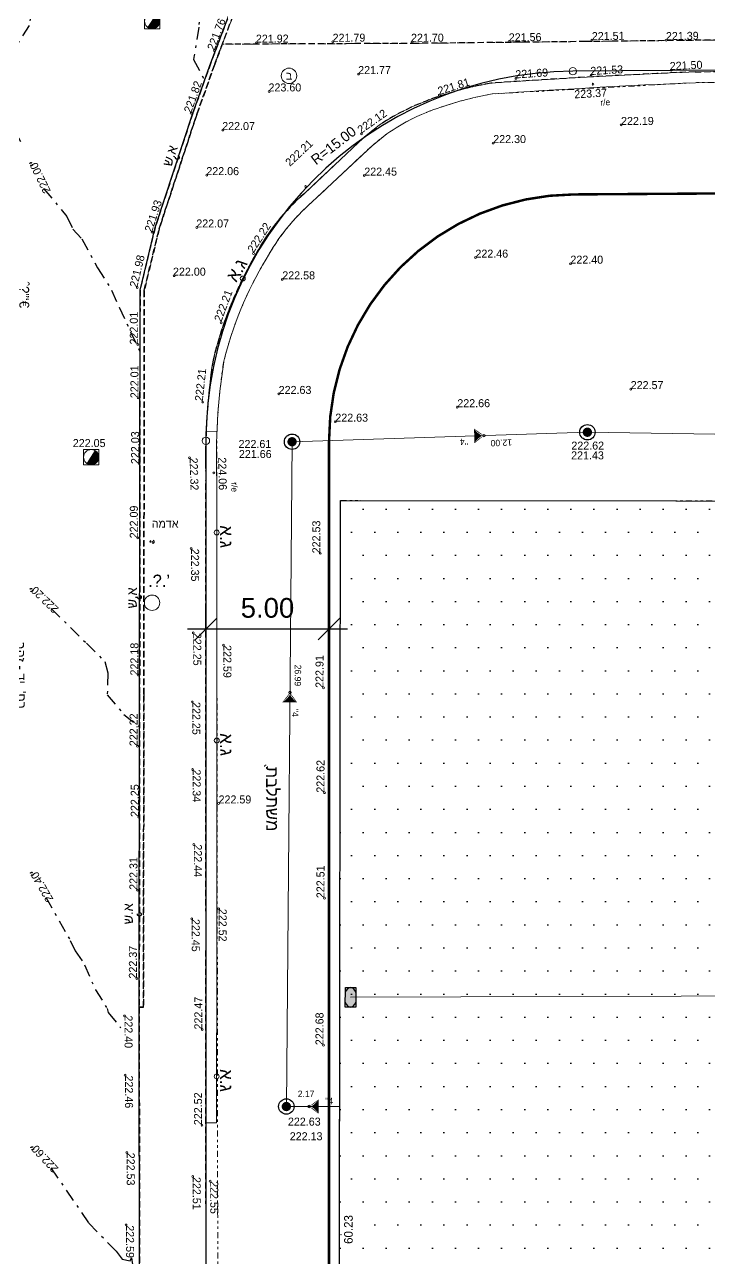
# Model space of a CAD drawing. Extents: x 231979 to 232154, y 632653 to 632930.
# Drawn here: x 232023.1 to 232050.9, y 632855.2 to 632905.3 of the extents above; entities that cross this region are included whole.
import ezdxf
from ezdxf.enums import TextEntityAlignment as Align

# ---------------------------------------------------------------- set-up
doc = ezdxf.new("R2010")
doc.units = 0
doc.header["$MEASUREMENT"] = 0
doc.header["$PDMODE"] = 32
doc.header["$PDSIZE"] = 0.15
for name, pattern in [('DASHDOT', [1, 0.5, -0.25, 0, -0.25]), ('DASHED2', [0.375, 0.25, -0.125]), ('DIVIDE2', [0.625, 0.25, -0.125, 0, -0.125, 0, -0.125]), ('HIDDEN', [0.375, 0.25, -0.125])]:
    doc.linetypes.add(name, pattern=pattern)
for name, color, linetype, lineweight in [('1021', 7, 'Continuous', 20), ('1502', 7, 'Continuous', 20), ('1609', 8, 'Continuous', 20), ('1610', 8, 'Continuous', 20), ('2200', 7, 'Continuous', 20), ('2299', 7, 'DASHED2', 25), ('2401', 7, 'Continuous', 30), ('2402', 7, 'Continuous', 20), ('2404', 7, 'HIDDEN', 30), ('2407', 7, 'DIVIDE2', 20), ('2602', 8, 'Continuous', 20), ('2810', 3, 'DASHED2', 25), ('3902', 8, 'Continuous', 20), ('4402', 1, 'Continuous', 20), ('4604', 5, 'Continuous', 20), ('4612', 5, 'Continuous', 30), ('4804', 29, 'Continuous', 20), ('4901', 35, 'Continuous', 20), ('4903', 35, 'Continuous', 20)]:
    doc.layers.add(name, color=color, linetype=linetype, lineweight=lineweight)
for name, color, linetype in [('1201', 7, 'Continuous'), ('1506', 252, 'DASHDOT'), ('1802', 15, 'Continuous'), ('1803', 10, 'DASHDOT'), ('2421', 7, 'Continuous'), ('4902', 35, 'Continuous')]:
    doc.layers.add(name, color=color, linetype=linetype)
doc.styles.add('hebtext', font='hebtxt.shx')
doc.styles.add('HEBTXT', font='hebtxt.shx')
doc.styles.add('MAVAT_HEBTXT', font='hebtxt.shx')
doc.styles.add('MIRYL', font='miryl.shx')
doc.styles.get("Standard").update_dxf_attribs({"font": 'arial.ttf'})
doc.dimstyles.new('KB', dxfattribs={"dimtxt": 0.8, "dimasz": 0.88, "dimexe": 0.78, "dimexo": 0.9125, "dimgap": 0.44, "dimtad": 1, "dimzin": 0, "dimdsep": 46, "dimtxsty": 'Standard', "dimblk": 'OBLIQUE', "dimcen": 0.29, "dimdle": 0.75, "dimadec": 0, "dimazin": 0, "dimtfac": 1, "dimtofl": 0, "dimtmove": 0, "dimatfit": 3, "dimldrblk": 'OBLIQUE', "dimfxl": 1, "dimtolj": 1, "dimtzin": 0, "dimarcsym": 0})

# ---------------------------------------------------------------- blocks, each defined once
blk = doc.blocks.new('*U1', base_point=(1.23, -0.05))
at = {"color": 0}
for points in [[(0.75, 0.98), (0.66, 1.04), (-0.48, -1.14), (-0.67, -1.04)], [(0.75, 0.98), (-0.48, -1.14), (-0.01, -1.23)], [(1.21, -0.2), (0.75, 0.98), (-0.01, -1.23)], [(1.14, 0.47), (1.04, 0.66), (0.75, 0.98), (0.91, 0.83)], [(1.21, -0.2), (1.23, -0.05), (0.75, 0.98), (1.14, 0.47)], [(1.23, -0.05), (1.23, 0.05), (1.14, 0.47), (1.2, 0.26)], [(-0.48, -1.14), (-0.27, -1.2), (-0.01, -1.23), (-0.06, -1.23)], [(-0.01, -1.23), (0.43, -1.15), (1.21, -0.2), (0.95, -0.78)], [(-0.01, -1.23), (0.01, -1.23), (0.43, -1.15), (0.23, -1.21)], [(0.43, -1.15), (0.63, -1.06), (0.95, -0.78), (0.8, -0.94)], [(0.95, -0.78), (1.07, -0.61), (1.21, -0.2), (1.16, -0.41)]]:
    blk.add_solid(points, dxfattribs=at)
blk = doc.blocks.new('4804')
at = {"layer": '4804'}
blk.add_lwpolyline([(1.23, -1.23), (1.23, 1.23), (-1.24, 1.23), (-1.24, -1.23)], close=True, dxfattribs=at)
blk.add_lwpolyline([(1.23, -0.05), (1.23, 0.05, 0.244643), (0.66, 1.04), (-0.67, -1.04, 0.141736), (-0.01, -1.23), (0.01, -1.23, 0.399207)], format="xyb", close=True, dxfattribs=at)
blk.add_lwpolyline([(0.66, 1.04), (-0.67, -1.04)], dxfattribs=at)
blk.add_circle((0, 0), 1.23, dxfattribs=at)
blk.add_blockref('*U1', (1.23, -0.05), dxfattribs=at)
at = {"style": 'hebtext', "flags": 1}
for tag, p in [('NAME', (3.6, 29.23)), ('COVER', (3.6, 18.7)), ('MATERIAL', (3.6, 8.17)), ('TL', (2.95, -2.37)), ('MANH_TYPE', (3.6, -2.37)), ('IL', (3.6, -12.9))]:
    blk.add_attdef(tag, p, '', height=1.3, dxfattribs=at)
at = {"style": 'hebtext'}
blk.add_attdef('NUMBER', (-0.02, 2.23), '', height=1.3, dxfattribs=at)
blk = doc.blocks.new('4402')
at = {"layer": '4402'}
blk.add_circle((0, 0), 1.25, dxfattribs=at)
at = {"style": 'hebtext'}
for tag, p in [('NUMBER', (1.93, -0.59)), ('NAME', (1.93, -3.02))]:
    blk.add_attdef(tag, p, '', height=1.3, dxfattribs=at)
blk = doc.blocks.new('2404')
at = {"color": 2}
blk.add_circle((0, 0), 0.075, dxfattribs=at)
at = {"style": 'hebtext'}
blk.add_attdef('COVER_TYPE', (-1.984, 0.57), '', height=0.39, dxfattribs=at)
blk = doc.blocks.new('2602')
at = {"color": 2}
blk.add_circle((0, 0), 0.25, dxfattribs=at)
at = {"style": 'hebtext'}
blk.add_attdef('FENCE_TYPE', (0.92, 1.3), '', height=1.3, dxfattribs=at)
blk = doc.blocks.new('2401')
at = {"color": 2}
blk.add_circle((0, 0), 0.25, dxfattribs=at)
at = {"style": 'hebtext'}
blk.add_attdef('COVER_TYPE', (-10, 1), '', height=1.3, dxfattribs=at)
blk = doc.blocks.new('2402')
at = {"style": 'HEBTXT'}
blk.add_attdef('STREET-NAME', text='', height=3, dxfattribs=at).set_placement((0, 1), align=Align.CENTER)
at = {"layer": '2421', "style": 'HEBTXT'}
blk.add_attdef('STREET-CODE', text='', height=2, dxfattribs=at).set_placement((0, -3), align=Align.CENTER)
blk = doc.blocks.new('3902')
at = {"color": 0}
blk.add_circle((0, 0), 1.25, dxfattribs=at)
at = {"color": 0, "style": 'hebtext'}
blk.add_text('ב', height=1.3, dxfattribs=at).set_placement((0, 0), align=Align.MIDDLE_CENTER)
at = {"style": 'hebtext'}
blk.add_attdef('NAME', (2, 2), '', height=1.3, dxfattribs=at)
blk = doc.blocks.new('2810')
blk.add_point((0, 0))
at = {"style": 'hebtext'}
blk.add_attdef('TYPE', (-0.07, 2.27), '', height=1.3, dxfattribs=at)
blk = doc.blocks.new('1502')
blk.add_circle((0, 0), 0.15)
at = {"style": 'hebtext'}
for tag, p in [('METER', (-10.33, 0)), ('CENTIMETER', (1, 0))]:
    blk.add_attdef(tag, p, '', height=1.3, dxfattribs=at)
at = {"style": 'hebtext', "flags": 1}
blk.add_attdef('HEIGHT', (1, 0), '', height=1.3, dxfattribs=at)
blk = doc.blocks.new('1506')
at = {"color": 2}
blk.add_circle((0, 0), 0.25, dxfattribs=at)
at = {"color": 2, "style": 'hebtext'}
blk.add_attdef('HEIGHT', (-5.33, -1), '', height=1.3, dxfattribs=at)
blk = doc.blocks.new('1021')
at = {"layer": '1021'}
for points in [[(-5.5, 1.2, 0, 1, 0), (-4.2, 1.2, 0, 0.676, 0)], [(6.7, 1.2, 0, 1, 0), (5.3, 1.2, 0, 0.676, 0)]]:
    blk.add_lwpolyline(points, format="xyseb", dxfattribs=at)
blk.add_circle((0, 0), 0.15, dxfattribs=at)
at = {"layer": '1021', "style": 'hebtext'}
blk.add_attdef('LENGTH', (-3, 0.5), '', height=1.3, dxfattribs=at)
blk = doc.blocks.new('_Oblique')
at = {"color": 0, "linetype": 'ByBlock', "lineweight": -2}
blk.add_line((-0.5, -0.5), (0.5, 0.5), dxfattribs=at)
blk = doc.blocks.new('*D28')
at = {"layer": '1803', "color": 0, "linetype": 'Continuous', "lineweight": -2, "transparency": 16777216}
for p, q in [((232030.49, 632881.046), (232030.49, 632881.541)), ((232035.49, 632881.046), (232035.49, 632881.541)), ((232029.74, 632880.761), (232036.24, 632880.761))]:
    blk.add_line(p, q, dxfattribs=at)
at = {"layer": '1803', "color": 0, "linetype": 'Continuous', "lineweight": -2, "transparency": 16777216, "xscale": 0.88, "yscale": 0.88, "zscale": 0.88, "rotation": 180}
blk.add_blockref('_Oblique', (232030.49, 632880.761), dxfattribs=at)
at = {"layer": '1803', "color": 0, "linetype": 'Continuous', "lineweight": -2, "transparency": 16777216, "xscale": 0.88, "yscale": 0.88, "zscale": 0.88}
blk.add_blockref('_Oblique', (232035.49, 632880.761), dxfattribs=at)
at = {"layer": '1803', "color": 0, "linetype": 'Continuous', "transparency": 16777216, "insert": (232032.99, 632881.609), "char_height": 0.8, "attachment_point": 5}
blk.add_mtext('\\A1;5.00', dxfattribs=at)
blk = doc.blocks.new('2407')
at = {"color": 2}
blk.add_circle((0, 0), 0.25, dxfattribs=at)
at = {"style": 'hebtext'}
blk.add_attdef('COVER_TYPE', (-10, 1), '', height=1.3, dxfattribs=at)
blk = doc.blocks.new('4612')
at = {"layer": '4612'}
blk.add_hatch(color=256, dxfattribs=at).paths.add_polyline_path([(1.23, 2.16), (-1.23, 2.16, 0.58137), (-1.23, -2.16), (1.23, -2.16, 0.58137)])
blk.add_lwpolyline([(-2.49, -2.16), (-2.49, 2.16), (2.49, 2.16), (2.49, -2.16)], close=True, dxfattribs=at)
for start, end in [(119.6551, 240.3449), (299.6551, 60.3449)]:
    blk.add_arc((0, 0), 2.49, start, end, dxfattribs=at)
at = {"layer": '4612', "style": 'hebtext', "flags": 1}
for tag, p in [('WHEEL_NAME', (-4.5, 2.93)), ('TYPE', (-3.97, -3.71))]:
    blk.add_attdef(tag, p, '', height=1.3, dxfattribs=at)
blk = doc.blocks.new('4902')
at = {"layer": '4902', "const_width": 0.75}
blk.add_lwpolyline([(-0.38, 0, 1), (0.38, 0, 1)], format="xyb", close=True, dxfattribs=at)
at = {"layer": '4902'}
blk.add_circle((0, 0), 1.25, dxfattribs=at)
at = {"style": 'hebtext', "flags": 1}
for tag, p in [('COVER_DIAM', (3.16, 50.33)), ('STRESS', (3.16, 41.78)), ('COVER', (3.16, 33.23)), ('WIDTH', (3.16, 24.68)), ('DIAM', (3.16, 16.14)), ('MANH_TYPE', (3.16, 7.59)), ('DEPTH', (3.16, -0.96))]:
    blk.add_attdef(tag, p, '', height=1.3, dxfattribs=at)
at = {"style": 'hebtext'}
for tag, p in [('NUMBER', (0.18, 1.78)), ('TL', (2.94, -0.96)), ('IL', (3.16, -9.51))]:
    blk.add_attdef(tag, p, '', height=1.3, dxfattribs=at)
blk = doc.blocks.new('4901')
at = {"layer": '4903'}
h = blk.add_hatch(color=256, dxfattribs=at)
edge = h.paths.add_edge_path()
edge.add_arc((1.95, 4.63), 5.02, 218.5861, 247.1405, ccw=False)
edge.add_arc((1.62, 3.69), 4.21, 211.4224, 241.4224)
edge.add_arc((1.82, -3.93), 4.51, 119.4318, 147.2843)
edge.add_arc((2.04, -4.74), 5.16, 113.2543, 141.0191, ccw=False)
at = {"color": 2}
blk.add_circle((0, 0), 0.25, dxfattribs=at)
at = {"layer": '4903', "const_width": 0.0075}
for points in [[(-1.98, 1.5, 0.119466), (-0.67, 0)], [(-0.67, 0, 0.111287), (-1.98, -1.5)]]:
    blk.add_lwpolyline(points, format="xyb", dxfattribs=at)
blk.add_lwpolyline([(0, 0, -0.125241), (-1.98, 1.5, 0.131653), (-0.4, -0.01, 0.122131), (-1.98, -1.5, -0.121743)], format="xyb", close=True, dxfattribs=at)
at = {"style": 'hebtext', "flags": 1}
for tag, p in [('IL_IN', (0.13, 3.52)), ('PIPE_MAT', (0.18, 0.23)), ('PIPE_THIC', (0.21, -12.74)), ('PIPE_CLASS', (0.05, -16.18)), ('IL_OUT', (-0.03, -19.42)), ('SLOPE', (-0.07, -22.41))]:
    blk.add_attdef(tag, p, '', height=1.3, dxfattribs=at)
at = {"style": 'hebtext'}
for tag, p in [('DIAM', (0.18, -2.72)), ('NUMBER', (0.16, -5.88)), ('LENGTH', (0.08, -9.52))]:
    blk.add_attdef(tag, p, '', height=1.3, dxfattribs=at)
blk = doc.blocks.new('1610')
blk.add_circle((0, 0), 0.15)
at = {"style": 'hebtext'}
for tag, p in [('NUMBER', (-2.144, 1.236)), ('NAME', (-2.187, -2.128))]:
    blk.add_attdef(tag, p, '', height=1.3, dxfattribs=at)
at = {"style": 'hebtext', "flags": 1}
blk.add_attdef('HEIGHT', (-2.099, -4.164), '', height=1.3, dxfattribs=at)
blk = doc.blocks.new('1609')
for points in [[(0, 0, 0, 0, 0), (-5.34, 0, 0.3, 0, 0), (-5.99, 0, 0, 0, 0)], [(0, 0, 0, 0, 0), (5.34, 0, 0.3, 0, 0), (5.99, 0, 0, 0, 0)], [(0, 0, 0, 0, 0), (5.34, 0, 0.3, 0, 0), (5.99, 0, 0, 0, 0)], [(0, 0, 0, 0, 0), (5.34, 0, 0.3, 0, 0), (5.99, 0, 0, 0, 0)]]:
    blk.add_lwpolyline(points, format="xyseb")
at = {"style": 'hebtext'}
blk.add_attdef('LENGTH', text='', height=1.3, dxfattribs=at).set_placement((0, 1), align=Align.CENTER)

msp = doc.modelspace()

# ---------------------------------------------------------------- hatches: boundary and pattern name
at = {"layer": '2299'}
h = msp.add_hatch(dxfattribs=at)
h.set_pattern_fill('DOTS', color=256, scale=15, style=0)
h.paths.add_polyline_path([(232076.817, 632885.934), (232035.954, 632885.967), (232035.877, 632825.734), (232077.009, 632825.666)])

# ---------------------------------------------------------------- linework, layer by layer
at = {"layer": '1201'}
msp.add_lwpolyline([(232056.78, 632825.641, -2.411363), (232056.773, 632825.633, -0.414703), (232056.78, 632825.641), (232035.877, 632825.734), (232035.954, 632885.967), (232076.817, 632885.934), (232077.009, 632825.666)], format="xyb", close=True, dxfattribs=at)
at = {"layer": '1506'}
for points, elevation in [([(232027.321, 632912.442), (232027.112, 632910.973), (232024.001, 632908.453), (232023.492, 632906.286), (232023.306, 632905.256), (232021.9, 632903.021), (232022.298, 632901.862), (232022.953, 632900.547)], 222), ([(232033.003, 632912.653), (232030.831, 632908.835), (232030.474, 632908.717), (232030.376, 632907.443), (232030.306, 632906.135), (232030.196, 632905.184), (232030.015, 632904.033), (232029.986, 632903.871), (232030.435, 632903.033)], 221.8), ([(232023.899, 632898.649), (232023.908, 632898.631), (232024.844, 632897.508), (232025.084, 632896.985), (232025.452, 632896.59), (232026.09, 632895.415), (232026.66, 632894.514), (232026.964, 632893.819), (232027.816, 632892.002)], 222), ([(232024.205, 632881.588), (232025.636, 632880.18), (232026.385, 632879.431), (232026.506, 632878.977), (232026.482, 632878.088), (232027.158, 632877.291), (232027.797, 632876.777)], 222.2), ([(232023.988, 632869.871), (232024.978, 632868.117), (232025.184, 632867.697), (232025.561, 632867.124), (232026.004, 632866.114), (232026.48, 632865.357), (232026.526, 632865.182), (232027.028, 632864.565)], 222.4), ([(232024.196, 632858.878), (232025.729, 632856.642), (232026.849, 632855.499), (232027.089, 632855.169), (232027.411, 632855.103), (232027.467, 632855.226), (232027.527, 632854.868)], 222.6)]:
    msp.add_lwpolyline(points, dxfattribs=dict(at, elevation=elevation))
at = {"layer": '1802'}
msp.add_lwpolyline([(232030.49, 632888.398), (232030.49, 632694.707), (232038.49, 632686.707), (232083.196, 632686.707), (232081.794, 632903.642), (232045.389, 632903.398, 0.412246), (232030.49, 632888.398)], format="xyb", dxfattribs=at)
at = {"layer": '1803', "ltscale": 5, "const_width": 0.1}
msp.add_lwpolyline([(232035.49, 632888.398), (232035.49, 632696.778), (232040.561, 632691.707), (232078.164, 632691.707), (232076.826, 632898.609), (232045.423, 632898.398, 0.412246)], format="xyb", close=True, dxfattribs=at)
at = {"layer": '2200'}
msp.add_lwpolyline([(232035.954, 632885.967), (232076.817, 632885.934), (232077.009, 632825.666), (232035.877, 632825.734)], close=True, dxfattribs=at)
at = {"layer": '2401'}
msp.add_lwpolyline([(232027.833, 632813.692), (232027.825, 632821.227), (232027.818, 632827.924), (232027.815, 632831.188), (232027.807, 632838.572), (232027.801, 632844.468), (232027.792, 632853.282), (232027.782, 632865.402), (232027.798, 632878.106), (232027.813, 632894.514), (232028.426, 632897.052), (232029.957, 632901.694), (232030.687, 632903.738), (232031.498, 632905.882), (232032.013, 632906.825), (232032.635, 632907.199), (232033.281, 632907.222), (232051.222, 632907.338), (232061.836, 632907.425), (232075.206, 632907.594), (232092.335, 632907.674)], dxfattribs=at)
at = {"layer": '2404'}
for points in [[(232031.498, 632905.882), (232030.687, 632903.738), (232029.957, 632901.694), (232028.426, 632897.052), (232027.813, 632894.514), (232027.798, 632878.106), (232027.782, 632865.402), (232027.952, 632865.402), (232027.968, 632878.106), (232027.983, 632894.494), (232028.59, 632897.005), (232030.118, 632901.639), (232030.847, 632903.68), (232031.653, 632905.811), (232032.14, 632906.703), (232032.685, 632907.03), (232033.285, 632907.052), (232051.223, 632907.168), (232061.837, 632907.255), (232092.377, 632907.495)], [(232092.335, 632907.674), (232075.206, 632907.594), (232061.836, 632907.425), (232051.222, 632907.338), (232033.281, 632907.222), (232032.635, 632907.199), (232032.013, 632906.825), (232031.498, 632905.882), (232030.687, 632903.738), (232029.957, 632901.694), (232028.426, 632897.052), (232027.813, 632894.514)], [(232027.968, 632878.106), (232027.952, 632865.402)]]:
    msp.add_lwpolyline(points, dxfattribs=at)
at = {"layer": '2407'}
msp.add_lwpolyline([(232031.156, 632904.496), (232031.653, 632905.811), (232032.14, 632906.703), (232032.685, 632907.03), (232033.285, 632907.052), (232051.223, 632907.168), (232061.837, 632907.255), (232092.377, 632907.495), (232092.397, 632904.993), (232070.81, 632904.859), (232070.835, 632903.593), (232064.169, 632903.525), (232064.207, 632904.806), (232061.857, 632904.782), (232045.895, 632904.605), (232039.036, 632904.53)], close=True, dxfattribs=at)
msp.add_lwpolyline([(232076.935, 632848.805), (232082.013, 632848.913), (232081.373, 632902.741), (232077.029, 632902.657), (232077.028, 632902.743), (232070.831, 632902.727), (232070.84, 632903.133), (232064.173, 632903.085), (232056.892, 632903.013), (232050.369, 632902.935), (232042.115, 632902.478, 0.039861), (232040.032, 632901.938, 0.075339), (232037.835, 632900.855, 0.014511), (232037.236, 632900.374), (232034.808, 632898.096, 0.088728), (232032.938, 632895.771, 0.077953), (232031.207, 632891.571, 0.026338), (232030.936, 632888.771), (232030.928, 632886.8), (232030.976, 632849.741), (232035.907, 632849.675), (232035.954, 632885.967), (232076.817, 632885.934)], format="xyb", close=True, dxfattribs=at)
at = {"layer": '2602'}
for points in [[(232064.173, 632903.085), (232064.169, 632903.525), (232056.887, 632903.453), (232050.357, 632903.375, 0.006464), (232042.062, 632902.915, 0.04019), (232039.894, 632902.356, 0.06507), (232037.541, 632901.221), (232036.928, 632900.73)], [(232050.369, 632902.935, 0.006441), (232042.115, 632902.478, 0.039771), (232040.037, 632901.94)], [(232040.032, 632901.938, 0.075339), (232037.835, 632900.855), (232037.236, 632900.374)], [(232030.928, 632886.8), (232030.933, 632868.037), (232030.923, 632860.712), (232030.483, 632860.712), (232030.493, 632868.037), (232030.488, 632886.8, -0.046506), (232030.779, 632891.676)]]:
    msp.add_lwpolyline(points, format="xyb", dxfattribs=at)
for points in [[(232064.173, 632903.085), (232056.892, 632903.013), (232050.369, 632902.935)], [(232034.487, 632898.439), (232036.928, 632900.73)], [(232034.808, 632898.096), (232037.236, 632900.374)], [(232030.936, 632888.771), (232030.497, 632888.79)]]:
    msp.add_lwpolyline(points, dxfattribs=at)
for centre, radius, start, end in [((232040.366, 632891.71), 8.935, 131.1456, 151.3355), ((232040.366, 632891.71), 8.465, 131.1456, 151.3355), ((232046.743, 632887.736), 16.443, 149.8447, 166.137), ((232045.461, 632888.152), 14.659, 148.6817, 166.5112), ((232056.789, 632887.672), 25.875, 171.2489, 181.8997)]:
    msp.add_arc(centre, radius, start, end, dxfattribs=at)
at = {"layer": '2810'}
msp.add_lwpolyline([(232061.857, 632904.782), (232045.895, 632904.605), (232039.036, 632904.53), (232031.156, 632904.496), (232030.847, 632903.68), (232030.118, 632901.639), (232028.59, 632897.005), (232027.983, 632894.494), (232027.968, 632878.106), (232027.968, 632878.106), (232027.952, 632865.402), (232027.782, 632865.402), (232027.792, 632853.282)], dxfattribs=at)
msp.add_lwpolyline([(232030.501, 632854.666), (232030.483, 632860.712), (232030.493, 632868.037), (232030.488, 632886.8, -0.046506), (232030.779, 632891.676, -0.071208), (232032.526, 632895.996, -0.088324), (232034.487, 632898.439), (232036.928, 632900.73), (232037.541, 632901.221, -0.06507), (232039.894, 632902.356, -0.04019), (232042.062, 632902.915, -0.006464), (232050.357, 632903.375), (232056.887, 632903.453)], format="xyb", dxfattribs=at)
at = {"layer": '4604'}
msp.add_lwpolyline([(232036.365, 632865.805), (232072.186, 632865.919)], dxfattribs=at)
at = {"layer": '4901'}
for p, q in [((232033.756, 632861.371), (232033.989, 632888.357)), ((232033.989, 632888.357), (232045.982, 632888.743)), ((232045.982, 632888.743), (232063.205, 632888.474))]:
    msp.add_line(p, q, dxfattribs=at)
at = {"layer": '4901', "elevation": 222.631}
msp.add_lwpolyline([(232033.756, 632861.371), (232035.922, 632861.372)], dxfattribs=at)

# ---------------------------------------------------------------- block references
at = {"layer": '1021'}
ref = msp.add_blockref('1021', (232035.972, 632856.166, -8.33), dxfattribs=dict(at, xscale=0.05000000006586647, yscale=0.05000000006586647, zscale=0.05000000006586647, rotation=89.43087596419124))
ref.add_attrib('LENGTH', '60.23', dxfattribs={"layer": '0', "height": 0.35, "rotation": 89.9269, "style": 'HEBTXT'}).set_placement((232036.452, 632856.38), align=Align.CENTER)
at = {"layer": '1502'}
ref = msp.add_blockref('1502', (232030.837, 632904.231, 221.765), dxfattribs=dict(at, xscale=0.25, yscale=0.25, zscale=0.25))
ref.add_attrib('HEIGHT', '221.76', (232030.833, 632904.22, 221.765), dxfattribs={"layer": '0', "height": 0.325, "rotation": 69.2853, "style": 'hebtext'})
ref = msp.add_blockref('1502', (232032.539, 632904.557, 221.92), dxfattribs=dict(at, xscale=0.25, yscale=0.25, zscale=0.25))
ref.add_attrib('HEIGHT', '221.92', (232032.52, 632904.557, 221.92), dxfattribs={"layer": '0', "height": 0.325, "rotation": 0.2448, "style": 'hebtext'})
ref = msp.add_blockref('1502', (232035.647, 632904.595, 221.787), dxfattribs=dict(at, xscale=0.25, yscale=0.25, zscale=0.25))
ref.add_attrib('HEIGHT', '221.79', (232035.635, 632904.595, 221.787), dxfattribs={"layer": '0', "height": 0.325, "rotation": 0.2448, "style": 'hebtext'})
ref = msp.add_blockref('1502', (232038.865, 632904.596, 221.702), dxfattribs=dict(at, xscale=0.25, yscale=0.25, zscale=0.25))
ref.add_attrib('HEIGHT', '221.70', (232038.819, 632904.595, 221.702), dxfattribs={"layer": '0', "height": 0.325, "rotation": 0.2448, "style": 'hebtext'})
ref = msp.add_blockref('1502', (232042.802, 632904.61, 221.557), dxfattribs=dict(at, xscale=0.25, yscale=0.25, zscale=0.25))
ref.add_attrib('HEIGHT', '221.56', (232042.79, 632904.61, 221.557), dxfattribs={"layer": '0', "height": 0.325, "rotation": 0.631, "style": 'hebtext'})
ref = msp.add_blockref('1502', (232046.167, 632904.661, 221.506), dxfattribs=dict(at, xscale=0.25, yscale=0.25, zscale=0.25))
ref.add_attrib('HEIGHT', '221.51', (232046.163, 632904.661, 221.506), dxfattribs={"layer": '0', "height": 0.325, "rotation": 0.631, "style": 'hebtext'})
ref = msp.add_blockref('1502', (232049.185, 632904.662, 221.392), dxfattribs=dict(at, xscale=0.25, yscale=0.25, zscale=0.25))
ref.add_attrib('HEIGHT', '221.39', (232049.174, 632904.662, 221.392), dxfattribs={"layer": '0', "height": 0.325, "rotation": 0.6351, "style": 'hebtext'})
ref = msp.add_blockref('1502', (232049.38, 632903.446, 221.496), dxfattribs=dict(at, xscale=0.25, yscale=0.25, zscale=0.25))
ref.add_attrib('HEIGHT', '221.50', (232049.334, 632903.444, 221.496), dxfattribs={"layer": '0', "height": 0.325, "rotation": 2.5315, "style": 'hebtext'})
ref = msp.add_blockref('1502', (232036.692, 632903.284, 221.77), dxfattribs=dict(at, xscale=0.25, yscale=0.25, zscale=0.25))
ref.add_attrib('HEIGHT', '221.77', (232036.673, 632903.284, 221.77), dxfattribs={"layer": '0', "height": 0.325, "style": 'hebtext'})
ref = msp.add_blockref('1502', (232043.08, 632903.108, 221.692), dxfattribs=dict(at, xscale=0.25, yscale=0.25, zscale=0.25))
ref.add_attrib('HEIGHT', '221.69', (232043.069, 632903.108, 221.692), dxfattribs={"layer": '0', "height": 0.325, "rotation": 3.644, "style": 'hebtext'})
ref = msp.add_blockref('1502', (232046.132, 632903.246, 221.531), dxfattribs=dict(at, xscale=0.25, yscale=0.25, zscale=0.25))
ref.add_attrib('HEIGHT', '221.53', (232046.113, 632903.245, 221.531), dxfattribs={"layer": '0', "height": 0.325, "rotation": 3.2002, "style": 'hebtext'})
ref = msp.add_blockref('1502', (232029.893, 632901.699, 221.823), dxfattribs=dict(at, xscale=0.25, yscale=0.25, zscale=0.25))
ref.add_attrib('HEIGHT', '221.82', (232029.887, 632901.681, 221.823), dxfattribs={"layer": '0', "height": 0.325, "rotation": 70.349, "style": 'hebtext'})
ref = msp.add_blockref('1502', (232033.055, 632902.579, 223.595), dxfattribs=dict(at, xscale=0.25, yscale=0.25, zscale=0.25))
ref.add_attrib('HEIGHT', '223.60', (232033.032, 632902.579, 223.595), dxfattribs={"layer": '0', "height": 0.325, "style": 'hebtext'})
ref = msp.add_blockref('1502', (232039.967, 632902.429, 221.812), dxfattribs=dict(at, xscale=0.25, yscale=0.25, zscale=0.25))
ref.add_attrib('HEIGHT', '221.81', (232039.964, 632902.428, 221.812), dxfattribs={"layer": '0', "height": 0.325, "rotation": 17.3922, "style": 'hebtext'})
ref = msp.add_blockref('1502', (232046.21, 632902.874, 223.37), dxfattribs=dict(at, xscale=0.2499999999999999, yscale=0.2499999999999999, zscale=0.2499999999999999, rotation=3.180805999999999))
ref.add_attrib('HEIGHT', '223.37', (232045.46, 632902.297, 223.37), dxfattribs={"layer": '0', "height": 0.325, "rotation": 3.1808, "style": 'hebtext'})
ref = msp.add_blockref('1502', (232036.802, 632900.861, 222.12), dxfattribs=dict(at, xscale=0.25, yscale=0.25, zscale=0.25, rotation=351.7968015068486))
ref.add_attrib('HEIGHT', '222.12', (232036.787, 632900.85, 222.12), dxfattribs={"layer": '0', "height": 0.325, "rotation": 34.9802, "style": 'hebtext'})
ref = msp.add_blockref('1502', (232031.174, 632901.012, 222.067), dxfattribs=dict(at, xscale=0.25, yscale=0.25, zscale=0.25))
ref.add_attrib('HEIGHT', '222.07', (232031.151, 632901.012, 222.067), dxfattribs={"layer": '0', "height": 0.325, "style": 'hebtext'})
ref = msp.add_blockref('1502', (232047.348, 632901.218, 222.187), dxfattribs=dict(at, xscale=0.25, yscale=0.25, zscale=0.25))
ref.add_attrib('HEIGHT', '222.19', (232047.348, 632901.218, 222.187), dxfattribs={"layer": '0', "height": 0.325, "style": 'hebtext'})
ref = msp.add_blockref('1502', (232042.159, 632900.483, 222.304), dxfattribs=dict(at, xscale=0.25, yscale=0.25, zscale=0.25))
ref.add_attrib('HEIGHT', '222.30', (232042.159, 632900.483, 222.304), dxfattribs={"layer": '0', "height": 0.325, "style": 'hebtext'})
ref = msp.add_blockref('1502', (232034.54, 632898.717, 222.209), dxfattribs=dict(at, xscale=0.25, yscale=0.25, zscale=0.25))
ref.add_attrib('HEIGHT', '222.21', (232033.9, 632899.513, 222.209), dxfattribs={"layer": '0', "height": 0.325, "rotation": 43.1834, "style": 'hebtext'})
ref = msp.add_blockref('1502', (232030.522, 632899.181, 222.064), dxfattribs=dict(at, xscale=0.25, yscale=0.25, zscale=0.25))
ref.add_attrib('HEIGHT', '222.06', (232030.506, 632899.181, 222.064), dxfattribs={"layer": '0', "height": 0.325, "style": 'hebtext'})
ref = msp.add_blockref('1502', (232036.921, 632899.161, 222.453), dxfattribs=dict(at, xscale=0.25, yscale=0.25, zscale=0.25))
ref.add_attrib('HEIGHT', '222.45', (232036.921, 632899.161, 222.453), dxfattribs={"layer": '0', "height": 0.325, "style": 'hebtext'})
ref = msp.add_blockref('1502', (232028.302, 632896.861, 221.928), dxfattribs=dict(at, xscale=0.25, yscale=0.25, zscale=0.25))
ref.add_attrib('HEIGHT', '221.93', (232028.296, 632896.843, 221.928), dxfattribs={"layer": '0', "height": 0.325, "rotation": 71.7451, "style": 'hebtext'})
ref = msp.add_blockref('1502', (232030.122, 632897.056, 222.074), dxfattribs=dict(at, xscale=0.25, yscale=0.25, zscale=0.25))
ref.add_attrib('HEIGHT', '222.07', (232030.099, 632897.056, 222.074), dxfattribs={"layer": '0', "height": 0.325, "style": 'hebtext'})
ref = msp.add_blockref('1502', (232032.419, 632895.997, 222.224), dxfattribs=dict(at, xscale=0.25, yscale=0.25, zscale=0.25))
ref.add_attrib('HEIGHT', '222.22', (232032.421, 632896.001, 222.224), dxfattribs={"layer": '0', "height": 0.325, "rotation": 57.0376, "style": 'hebtext'})
ref = msp.add_blockref('1502', (232027.703, 632894.62, 221.982), dxfattribs=dict(at, xscale=0.25, yscale=0.25, zscale=0.25))
ref.add_attrib('HEIGHT', '221.98', (232027.698, 632894.602, 221.982), dxfattribs={"layer": '0', "height": 0.325, "rotation": 76.4305, "style": 'hebtext'})
ref = msp.add_blockref('1502', (232041.435, 632895.832, 222.464), dxfattribs=dict(at, xscale=0.25, yscale=0.25, zscale=0.25))
ref.add_attrib('HEIGHT', '222.46', (232041.435, 632895.832, 222.464), dxfattribs={"layer": '0', "height": 0.325, "style": 'hebtext'})
ref = msp.add_blockref('1502', (232045.293, 632895.587, 222.403), dxfattribs=dict(at, xscale=0.25, yscale=0.25, zscale=0.25))
ref.add_attrib('HEIGHT', '222.40', (232045.293, 632895.587, 222.403), dxfattribs={"layer": '0', "height": 0.325, "style": 'hebtext'})
ref = msp.add_blockref('1502', (232029.202, 632895.099, 222.004), dxfattribs=dict(at, xscale=0.25, yscale=0.25, zscale=0.25))
ref.add_attrib('HEIGHT', '222.00', (232029.152, 632895.099, 222.004), dxfattribs={"layer": '0', "height": 0.325, "style": 'hebtext'})
ref = msp.add_blockref('1502', (232033.591, 632894.95, 222.577), dxfattribs=dict(at, xscale=0.25, yscale=0.25, zscale=0.25))
ref.add_attrib('HEIGHT', '222.58', (232033.591, 632894.95, 222.577), dxfattribs={"layer": '0', "height": 0.325, "style": 'hebtext'})
ref = msp.add_blockref('1502', (232031.107, 632893.185, 222.206), dxfattribs=dict(at, xscale=0.25, yscale=0.25, zscale=0.25))
ref.add_attrib('HEIGHT', '222.21', (232031.114, 632893.203, 222.206), dxfattribs={"layer": '0', "height": 0.325, "rotation": 69.4991, "style": 'hebtext'})
ref = msp.add_blockref('1502', (232027.723, 632892.312, 222.005), dxfattribs=dict(at, xscale=0.25, yscale=0.25, zscale=0.25))
ref.add_attrib('HEIGHT', '222.01', (232027.723, 632892.305, 222.005), dxfattribs={"layer": '0', "height": 0.325, "rotation": 89.9471, "style": 'hebtext'})
ref = msp.add_blockref('1502', (232027.748, 632890.134, 222.014), dxfattribs=dict(at, xscale=0.25, yscale=0.25, zscale=0.25))
ref.add_attrib('HEIGHT', '222.01', (232027.748, 632890.126, 222.014), dxfattribs={"layer": '0', "height": 0.325, "rotation": 89.9471, "style": 'hebtext'})
ref = msp.add_blockref('1502', (232030.357, 632889.971, 222.214), dxfattribs=dict(at, xscale=0.25, yscale=0.25, zscale=0.25))
ref.add_attrib('HEIGHT', '222.21', (232030.359, 632889.99, 222.214), dxfattribs={"layer": '0', "height": 0.325, "rotation": 83.7479, "style": 'hebtext'})
ref = msp.add_blockref('1502', (232047.741, 632890.495, 222.569), dxfattribs=dict(at, xscale=0.25, yscale=0.25, zscale=0.25))
ref.add_attrib('HEIGHT', '222.57', (232047.741, 632890.495, 222.569), dxfattribs={"layer": '0', "height": 0.325, "style": 'hebtext'})
ref = msp.add_blockref('1502', (232033.444, 632890.299, 222.635), dxfattribs=dict(at, xscale=0.25, yscale=0.25, zscale=0.25))
ref.add_attrib('HEIGHT', '222.63', (232033.444, 632890.299, 222.635), dxfattribs={"layer": '0', "height": 0.325, "style": 'hebtext'})
ref = msp.add_blockref('1502', (232040.7, 632889.761, 222.658), dxfattribs=dict(at, xscale=0.25, yscale=0.25, zscale=0.25))
ref.add_attrib('HEIGHT', '222.66', (232040.7, 632889.761, 222.658), dxfattribs={"layer": '0', "height": 0.325, "style": 'hebtext'})
ref = msp.add_blockref('1502', (232035.745, 632889.173, 222.63), dxfattribs=dict(at, xscale=0.25, yscale=0.25, zscale=0.25))
ref.add_attrib('HEIGHT', '222.63', (232035.745, 632889.173, 222.63), dxfattribs={"layer": '0', "height": 0.325, "style": 'hebtext'})
ref = msp.add_blockref('1502', (232027.775, 632887.475, 222.032), dxfattribs=dict(at, xscale=0.25, yscale=0.25, zscale=0.25))
ref.add_attrib('HEIGHT', '222.03', (232027.775, 632887.452, 222.032), dxfattribs={"layer": '0', "height": 0.325, "rotation": 89.9471, "style": 'hebtext'})
ref = msp.add_blockref('1502', (232029.826, 632887.709, 222.319), dxfattribs=dict(at, xscale=0.25, yscale=0.25, zscale=0.25))
ref.add_attrib('HEIGHT', '222.32', (232029.826, 632887.706, 222.319), dxfattribs={"layer": '0', "height": 0.325, "rotation": 271.8537, "style": 'hebtext'})
ref = msp.add_blockref('1502', (232030.811, 632887.091, 224.06), dxfattribs=dict(at, xscale=0.2499999999999999, yscale=0.2499999999999999, zscale=0.2499999999999999, rotation=271.3158760000001))
ref.add_attrib('HEIGHT', '224.06', (232030.986, 632887.719, 224.06), dxfattribs={"layer": '0', "height": 0.325, "rotation": 271.3159, "style": 'hebtext'})
ref = msp.add_blockref('1502', (232027.723, 632884.452, 222.092), dxfattribs=dict(at, xscale=0.25, yscale=0.25, zscale=0.25))
ref.add_attrib('HEIGHT', '222.09', (232027.723, 632884.437, 222.092), dxfattribs={"layer": '0', "height": 0.325, "rotation": 89.9471, "style": 'hebtext'})
ref = msp.add_blockref('1502', (232035.134, 632883.828, 222.53), dxfattribs=dict(at, xscale=0.25, yscale=0.25, zscale=0.25))
ref.add_attrib('HEIGHT', '222.53', (232035.134, 632883.828, 222.53), dxfattribs={"layer": '0', "height": 0.325, "rotation": 89.9269, "style": 'hebtext'})
ref = msp.add_blockref('1502', (232029.888, 632884.019, 222.354), dxfattribs=dict(at, xscale=0.25, yscale=0.25, zscale=0.25))
ref.add_attrib('HEIGHT', '222.35', (232029.888, 632884.015, 222.354), dxfattribs={"layer": '0', "height": 0.325, "rotation": 270.0155, "style": 'hebtext'})
ref = msp.add_blockref('1502', (232029.976, 632880.601, 222.25), dxfattribs=dict(at, xscale=0.25, yscale=0.25, zscale=0.25))
ref.add_attrib('HEIGHT', '222.25', (232029.976, 632880.598, 222.25), dxfattribs={"layer": '0', "height": 0.325, "rotation": 270.0155, "style": 'hebtext'})
ref = msp.add_blockref('1502', (232027.745, 632878.888, 222.181), dxfattribs=dict(at, xscale=0.25, yscale=0.25, zscale=0.25))
ref.add_attrib('HEIGHT', '222.18', (232027.745, 632878.869, 222.181), dxfattribs={"layer": '0', "height": 0.325, "rotation": 89.9471, "style": 'hebtext'})
ref = msp.add_blockref('1502', (232031.198, 632880.103, 222.589), dxfattribs=dict(at, xscale=0.25, yscale=0.25, zscale=0.25))
ref.add_attrib('HEIGHT', '222.59', (232031.198, 632880.103, 222.589), dxfattribs={"layer": '0', "height": 0.325, "rotation": 270.0155, "style": 'hebtext'})
ref = msp.add_blockref('1502', (232035.264, 632878.366, 222.908), dxfattribs=dict(at, xscale=0.25, yscale=0.25, zscale=0.25))
ref.add_attrib('HEIGHT', '222.91', (232035.264, 632878.366, 222.908), dxfattribs={"layer": '0', "height": 0.325, "rotation": 89.9269, "style": 'hebtext'})
ref = msp.add_blockref('1502', (232029.938, 632877.796, 222.254), dxfattribs=dict(at, xscale=0.25, yscale=0.25, zscale=0.25))
ref.add_attrib('HEIGHT', '222.25', (232029.938, 632877.792, 222.254), dxfattribs={"layer": '0', "height": 0.325, "rotation": 270.0155, "style": 'hebtext'})
ref = msp.add_blockref('1502', (232027.713, 632875.996, 222.222), dxfattribs=dict(at, xscale=0.25, yscale=0.25, zscale=0.25))
ref.add_attrib('HEIGHT', '222.22', (232027.713, 632876, 222.222), dxfattribs={"layer": '0', "height": 0.325, "rotation": 89.9254, "style": 'hebtext'})
ref = msp.add_blockref('1502', (232035.304, 632874.111, 222.62), dxfattribs=dict(at, xscale=0.25, yscale=0.25, zscale=0.25))
ref.add_attrib('HEIGHT', '222.62', (232035.304, 632874.111, 222.62), dxfattribs={"layer": '0', "height": 0.325, "rotation": 89.9269, "style": 'hebtext'})
ref = msp.add_blockref('1502', (232029.951, 632875.052, 222.34), dxfattribs=dict(at, xscale=0.25, yscale=0.25, zscale=0.25))
ref.add_attrib('HEIGHT', '222.34', (232029.951, 632875.056, 222.34), dxfattribs={"layer": '0', "height": 0.325, "rotation": 270.0155, "style": 'hebtext'})
ref = msp.add_blockref('1502', (232027.761, 632873.12, 222.246), dxfattribs=dict(at, xscale=0.25, yscale=0.25, zscale=0.25))
ref.add_attrib('HEIGHT', '222.25', (232027.761, 632873.124, 222.246), dxfattribs={"layer": '0', "height": 0.325, "rotation": 89.9254, "style": 'hebtext'})
ref = msp.add_blockref('1502', (232031.003, 632873.675, 222.593), dxfattribs=dict(at, xscale=0.25, yscale=0.25, zscale=0.25))
ref.add_attrib('HEIGHT', '222.59', (232031.003, 632873.675, 222.593), dxfattribs={"layer": '0', "height": 0.325, "style": 'hebtext'})
ref = msp.add_blockref('1502', (232030.001, 632872.009, 222.442), dxfattribs=dict(at, xscale=0.25, yscale=0.25, zscale=0.25))
ref.add_attrib('HEIGHT', '222.44', (232030.001, 632872.013, 222.442), dxfattribs={"layer": '0', "height": 0.325, "rotation": 270.0155, "style": 'hebtext'})
ref = msp.add_blockref('1502', (232027.707, 632870.148, 222.308), dxfattribs=dict(at, xscale=0.25, yscale=0.25, zscale=0.25))
ref.add_attrib('HEIGHT', '222.31', (232027.708, 632870.167, 222.308), dxfattribs={"layer": '0', "height": 0.325, "rotation": 89.9254, "style": 'hebtext'})
ref = msp.add_blockref('1502', (232035.304, 632869.829, 222.509), dxfattribs=dict(at, xscale=0.25, yscale=0.25, zscale=0.25))
ref.add_attrib('HEIGHT', '222.51', (232035.304, 632869.829, 222.509), dxfattribs={"layer": '0', "height": 0.325, "rotation": 89.9269, "style": 'hebtext'})
ref = msp.add_blockref('1502', (232031.008, 632869.397, 222.525), dxfattribs=dict(at, xscale=0.25, yscale=0.25, zscale=0.25))
ref.add_attrib('HEIGHT', '222.52', (232031.008, 632869.397, 222.525), dxfattribs={"layer": '0', "height": 0.325, "rotation": 270.0155, "style": 'hebtext'})
ref = msp.add_blockref('1502', (232029.913, 632868.99, 222.455), dxfattribs=dict(at, xscale=0.25, yscale=0.25, zscale=0.25))
ref.add_attrib('HEIGHT', '222.45', (232029.913, 632868.986, 222.455), dxfattribs={"layer": '0', "height": 0.325, "rotation": 270.0155, "style": 'hebtext'})
ref = msp.add_blockref('1502', (232027.686, 632866.563, 222.373), dxfattribs=dict(at, xscale=0.25, yscale=0.25, zscale=0.25))
ref.add_attrib('HEIGHT', '222.37', (232027.686, 632866.567, 222.373), dxfattribs={"layer": '0', "height": 0.325, "rotation": 89.9254, "style": 'hebtext'})
ref = msp.add_blockref('1502', (232030.342, 632864.494, 222.471), dxfattribs=dict(at, xscale=0.25, yscale=0.25, zscale=0.25))
ref.add_attrib('HEIGHT', '222.47', (232030.342, 632864.498, 222.471), dxfattribs={"layer": '0', "height": 0.325, "rotation": 89.9235, "style": 'hebtext'})
ref = msp.add_blockref('1502', (232027.184, 632865.048, 222.402), dxfattribs=dict(at, xscale=0.25, yscale=0.25, zscale=0.25))
ref.add_attrib('HEIGHT', '222.40', (232027.184, 632865.071, 222.402), dxfattribs={"layer": '0', "height": 0.325, "rotation": 270.0504, "style": 'hebtext'})
ref = msp.add_blockref('1502', (232035.263, 632863.861, 222.677), dxfattribs=dict(at, xscale=0.25, yscale=0.25, zscale=0.25))
ref.add_attrib('HEIGHT', '222.68', (232035.263, 632863.861, 222.677), dxfattribs={"layer": '0', "height": 0.325, "rotation": 89.9269, "style": 'hebtext'})
ref = msp.add_blockref('1502', (232027.204, 632862.642, 222.459), dxfattribs=dict(at, xscale=0.25, yscale=0.25, zscale=0.25))
ref.add_attrib('HEIGHT', '222.46', (232027.204, 632862.631, 222.459), dxfattribs={"layer": '0', "height": 0.325, "rotation": 270.0504, "style": 'hebtext'})
ref = msp.add_blockref('1502', (232030.33, 632860.611, 222.522), dxfattribs=dict(at, xscale=0.25, yscale=0.25, zscale=0.25))
ref.add_attrib('HEIGHT', '222.52', (232030.33, 632860.615, 222.522), dxfattribs={"layer": '0', "height": 0.325, "rotation": 89.9235, "style": 'hebtext'})
ref = msp.add_blockref('1502', (232027.274, 632859.5, 222.526), dxfattribs=dict(at, xscale=0.25, yscale=0.25, zscale=0.25))
ref.add_attrib('HEIGHT', '222.53', (232027.274, 632859.496, 222.526), dxfattribs={"layer": '0', "height": 0.325, "rotation": 270.0504, "style": 'hebtext'})
ref = msp.add_blockref('1502', (232029.952, 632858.53, 222.515), dxfattribs=dict(at, xscale=0.25, yscale=0.25, zscale=0.25))
ref.add_attrib('HEIGHT', '222.51', (232029.952, 632858.511, 222.515), dxfattribs={"layer": '0', "height": 0.325, "rotation": 270.1713, "style": 'hebtext'})
ref = msp.add_blockref('1502', (232030.663, 632858.343, 222.548), dxfattribs=dict(at, xscale=0.25, yscale=0.25, zscale=0.25))
ref.add_attrib('HEIGHT', '222.55', (232030.663, 632858.343, 222.548), dxfattribs={"layer": '0', "height": 0.325, "rotation": 270.1713, "style": 'hebtext'})
ref = msp.add_blockref('1502', (232027.245, 632856.563, 222.588), dxfattribs=dict(at, xscale=0.25, yscale=0.25, zscale=0.25))
ref.add_attrib('HEIGHT', '222.59', (232027.245, 632856.551, 222.588), dxfattribs={"layer": '0', "height": 0.325, "rotation": 270.0504, "style": 'hebtext'})
at = {"layer": '1506', "xscale": 0.25, "yscale": 0.25, "zscale": 0.25}
for p, rotation, values in [((232023.389, 632899.627, 222), 116, {'HEIGHT': '222.00'}), ((232023.403, 632882.343, 222.2), 136, {'HEIGHT': '222.20'}), ((232023.423, 632870.817, 222.4), 120, {'HEIGHT': '222.40'}), ((232023.432, 632859.672, 222.6), 133, {'HEIGHT': '222.60'})]:
    msp.add_blockref('1506', p, dxfattribs=dict(at, rotation=rotation)).add_auto_attribs(values)
at = {"layer": '1609', "xscale": 0.3200000000937379, "yscale": 0.3200000000937379, "zscale": 0.3200000000937379, "rotation": 37.69894323742984}
msp.add_blockref('1609', (232035.993, 632899.97), dxfattribs=at).add_auto_attribs({'LENGTH': 'R=15.00'})
at = {"layer": '1610'}
for p in [(232045.389, 632903.398), (232030.49, 632888.398)]:
    msp.add_blockref('1610', p, dxfattribs=at)
at = {"layer": '2401', "lineweight": 0}
ref = msp.add_blockref('2401', (232022.8, 632894.321), dxfattribs=dict(at, xscale=0.2000000000015927, yscale=0.2000000000015927, zscale=0.2000000000015927, rotation=318.2679818562291))
ref.add_attrib('NAME', 'ˆ\x8c”‘€', dxfattribs={"layer": '0', "height": 0.4, "rotation": 270.1688, "style": 'MAVAT_HEBTXT'}).set_placement((232023.119, 632894.321), align=Align.MIDDLE)
at = {"layer": '2402'}
ref = msp.add_blockref('2402', (232023.602, 632879.305), dxfattribs=dict(at, rotation=270.7697630026857))
ref.add_attrib('STREET-NAME', "בהז - די  'חר", (232022.76, 632880.228), dxfattribs={"height": 0.39, "rotation": 270.7698, "style": 'hebtext'})
at = {"layer": '2404'}
ref = msp.add_blockref('2404', (232029.328, 632899.897), dxfattribs=dict(at, rotation=71.74505375172107))
ref.add_attrib('COVER_TYPE', 'ש.א', (232029.083, 632899.497), dxfattribs={"layer": '0', "height": 0.39, "rotation": 71.7451, "style": 'hebtext'})
ref = msp.add_blockref('2404', (232027.791, 632882.049), dxfattribs=dict(at, rotation=89.94707675172107))
ref.add_attrib('COVER_TYPE', 'ש.א', (232027.684, 632881.592), dxfattribs={"layer": '0', "height": 0.39, "rotation": 89.9471, "style": 'hebtext'})
ref = msp.add_blockref('2404', (232027.786, 632869.175, 502.174), dxfattribs=dict(at, rotation=89.92537575172103))
ref.add_attrib('COVER_TYPE', 'ש.א', (232027.525, 632868.769, 502.174), dxfattribs={"layer": '0', "height": 0.39, "rotation": 89.9254, "style": 'hebtext'})
at = {"layer": '2407'}
ref = msp.add_blockref('2407', (232032.932, 632875.168), dxfattribs=dict(at, xscale=0.250000000036641, yscale=0.250000000036641, zscale=0.250000000036641, rotation=220.1421462536397))
ref.add_attrib('NAME', 'תבלתשמ', (232032.932, 632875.168), dxfattribs={"layer": '0', "height": 0.5, "rotation": 270.1828, "style": 'MAVAT_HEBTXT'})
at = {"layer": '2602'}
ref = msp.add_blockref('2602', (232031.985, 632894.986), dxfattribs=dict(at, xscale=0.4000000000188795, yscale=0.4000000000188795, zscale=0.4000000000188795, rotation=58.82217184338981))
ref.add_attrib('FENCE_TYPE', 'א.ג', (232031.718, 632894.805), dxfattribs={"layer": '0', "height": 0.52, "rotation": 58.8222, "style": 'hebtext'})
ref = msp.add_blockref('2602', (232030.928, 632884.672), dxfattribs=dict(at, xscale=0.4000000000188795, yscale=0.4000000000188795, zscale=0.4000000000188795, rotation=270.6642854615602))
ref.add_attrib('FENCE_TYPE', 'א.ג', (232031.059, 632884.967), dxfattribs={"layer": '0', "height": 0.52, "rotation": 270.6643, "style": 'hebtext'})
ref = msp.add_blockref('2602', (232030.93, 632876.231), dxfattribs=dict(at, xscale=0.4000000000188795, yscale=0.4000000000188795, zscale=0.4000000000188795, rotation=270.6642854615602))
ref.add_attrib('FENCE_TYPE', 'א.ג', (232031.061, 632876.526), dxfattribs={"layer": '0', "height": 0.52, "rotation": 270.6643, "style": 'hebtext'})
ref = msp.add_blockref('2602', (232030.925, 632862.597), dxfattribs=dict(at, xscale=0.4000000000188795, yscale=0.4000000000188795, zscale=0.4000000000188795, rotation=270.6642854615602))
ref.add_attrib('FENCE_TYPE', 'א.ג', (232031.056, 632862.892), dxfattribs={"layer": '0', "height": 0.52, "rotation": 270.6643, "style": 'hebtext'})
at = {"layer": '2810', "xscale": 0.25, "yscale": 0.25, "zscale": 0.25}
msp.add_blockref('2810', (232028.306, 632884.299), dxfattribs=at).add_auto_attribs({'TYPE': 'המדא'})
at = {"layer": '3902', "xscale": 0.25, "yscale": 0.25}
msp.add_blockref('3902', (232033.864, 632903.214, 223.595), dxfattribs=at)
at = {"layer": '4402'}
ref = msp.add_blockref('4402', (232028.301, 632881.823, 223.332), dxfattribs=dict(at, xscale=0.25, yscale=0.25, zscale=0.25))
ref.add_attrib('NAME', '.\x9a.’', dxfattribs={"layer": '0', "height": 0.5, "style": 'MAVAT_HEBTXT'}).set_placement((232028.587, 632882.717, 223.332), align=Align.MIDDLE)
at = {"layer": '4612', "xscale": 0.1600000000335042, "yscale": 0.0999999999983303, "zscale": 0.1600000000335042, "rotation": 89.50651767317916}
msp.add_blockref('4612', (232036.365, 632865.805), dxfattribs=at)
at = {"layer": '4804'}
ref = msp.add_blockref('4804', (232028.304, 632905.434, 221.926), dxfattribs=dict(at, xscale=0.25, yscale=0.25, zscale=0.25))
ref.add_attrib('TL', '221.93', (232027.582, 632905.83, 221.926), dxfattribs={"layer": '0', "height": 0.325, "style": 'hebtext'})
ref = msp.add_blockref('4804', (232025.83, 632887.734, 222.053), dxfattribs=dict(at, xscale=0.25, yscale=0.25, zscale=0.25))
ref.add_attrib('TL', '222.05', (232025.083, 632888.142, 222.053), dxfattribs={"layer": '0', "height": 0.325, "style": 'hebtext'})
at = {"layer": '4901'}
ref = msp.add_blockref('4901', (232041.782, 632888.608), dxfattribs=dict(at, xscale=0.2000000001777851, yscale=0.2000000001777851, zscale=0.2000000001777851, rotation=1.843870807370305))
ref.add_attrib('DIAM', "''4", (232041.127, 632888.493), dxfattribs={"layer": '0', "height": 0.26, "rotation": 1.8439, "style": 'hebtext', "text_generation_flag": 6})
ref.add_attrib('LENGTH', '12.00', (232042.918, 632888.457), dxfattribs={"layer": '0', "height": 0.26, "rotation": 1.8439, "style": 'hebtext', "text_generation_flag": 6})
ref = msp.add_blockref('4901', (232033.901, 632878.178), dxfattribs=dict(at, xscale=0.2000000001777851, yscale=0.2000000001777851, zscale=0.2000000001777851, rotation=89.50651797473058))
ref.add_attrib('DIAM', "''4", (232033.989, 632877.519), dxfattribs={"layer": '0', "height": 0.26, "rotation": 89.5065, "style": 'hebtext', "text_generation_flag": 6})
ref.add_attrib('LENGTH', '26.99', (232034.099, 632879.307), dxfattribs={"layer": '0', "height": 0.26, "rotation": 89.5065, "style": 'hebtext', "text_generation_flag": 6})
ref = msp.add_blockref('4901', (232034.676, 632861.371, 222.631), dxfattribs=dict(at, xscale=0.2000000001777851, yscale=0.2000000001777851, zscale=0.2000000001777851, rotation=180.0175057187127))
ref.add_attrib('DIAM', "''4", (232035.334, 632861.465, 222.631), dxfattribs={"layer": '0', "height": 0.26, "rotation": 180.0175, "style": 'hebtext', "text_generation_flag": 6})
ref.add_attrib('LENGTH', '2.17', (232034.219, 632861.755, 222.631), dxfattribs={"layer": '0', "height": 0.26, "rotation": 180.0175, "style": 'hebtext', "text_generation_flag": 6})
at = {"layer": '4902'}
ref = msp.add_blockref('4902', (232045.982, 632888.744, 222.62), dxfattribs=dict(at, xscale=0.25, yscale=0.25, zscale=0.25))
ref.add_attrib('TL', '222.62', (232045.331, 632888.039, 222.62), dxfattribs={"layer": '0', "height": 0.325, "style": 'hebtext'})
ref.add_attrib('IL', '221.43', (232045.322, 632887.642, 222.62), dxfattribs={"layer": '0', "height": 0.325, "style": 'hebtext'})
ref = msp.add_blockref('4902', (232033.988, 632888.358, 222.61), dxfattribs=dict(at, xscale=0.25, yscale=0.25, zscale=0.25))
ref.add_attrib('TL', '222.61', (232031.815, 632888.105, 222.61), dxfattribs={"layer": '0', "height": 0.325, "style": 'hebtext'})
ref.add_attrib('IL', '221.66', (232031.829, 632887.697, 222.61), dxfattribs={"layer": '0', "height": 0.325, "style": 'hebtext'})
ref = msp.add_blockref('4902', (232033.756, 632861.371, 222.631), dxfattribs=dict(at, xscale=0.25, yscale=0.25, zscale=0.25))
ref.add_attrib('TL', '222.63', (232033.82, 632860.596, 222.631), dxfattribs={"layer": '0', "height": 0.325, "style": 'hebtext'})
ref.add_attrib('IL', '222.13', (232033.895, 632860.002, 222.631), dxfattribs={"layer": '0', "height": 0.325, "style": 'hebtext'})

# ---------------------------------------------------------------- texts
at = {"layer": '2602', "style": 'MIRYL'}
for rotation, p in [(3.1982, (232046.515, 632901.999, -349.6)), (270.4956, (232031.522, 632886.713, -349.6))]:
    msp.add_text('r/e', height=0.256, rotation=rotation, dxfattribs=at).set_placement(p)

# ---------------------------------------------------------------- dimensions: what is measured, and where the dimension line sits
at = {"layer": '1803', "linetype": 'Continuous'}
dim = msp.add_aligned_dim(p1=(232030.49, 632880.133), p2=(232035.49, 632880.133), distance=0.627, dimstyle='KB', override={"dimscale": 0, "dimtix": 0, "dimtofl": 0, "dimtmove": 0, "dimatfit": 3}, dxfattribs=at)
dim.commit()
dim.dimension.update_dxf_attribs({"geometry": '*D28', "text_midpoint": (232032.99, 632881.609)})

doc.saveas('drawing.dxf')
